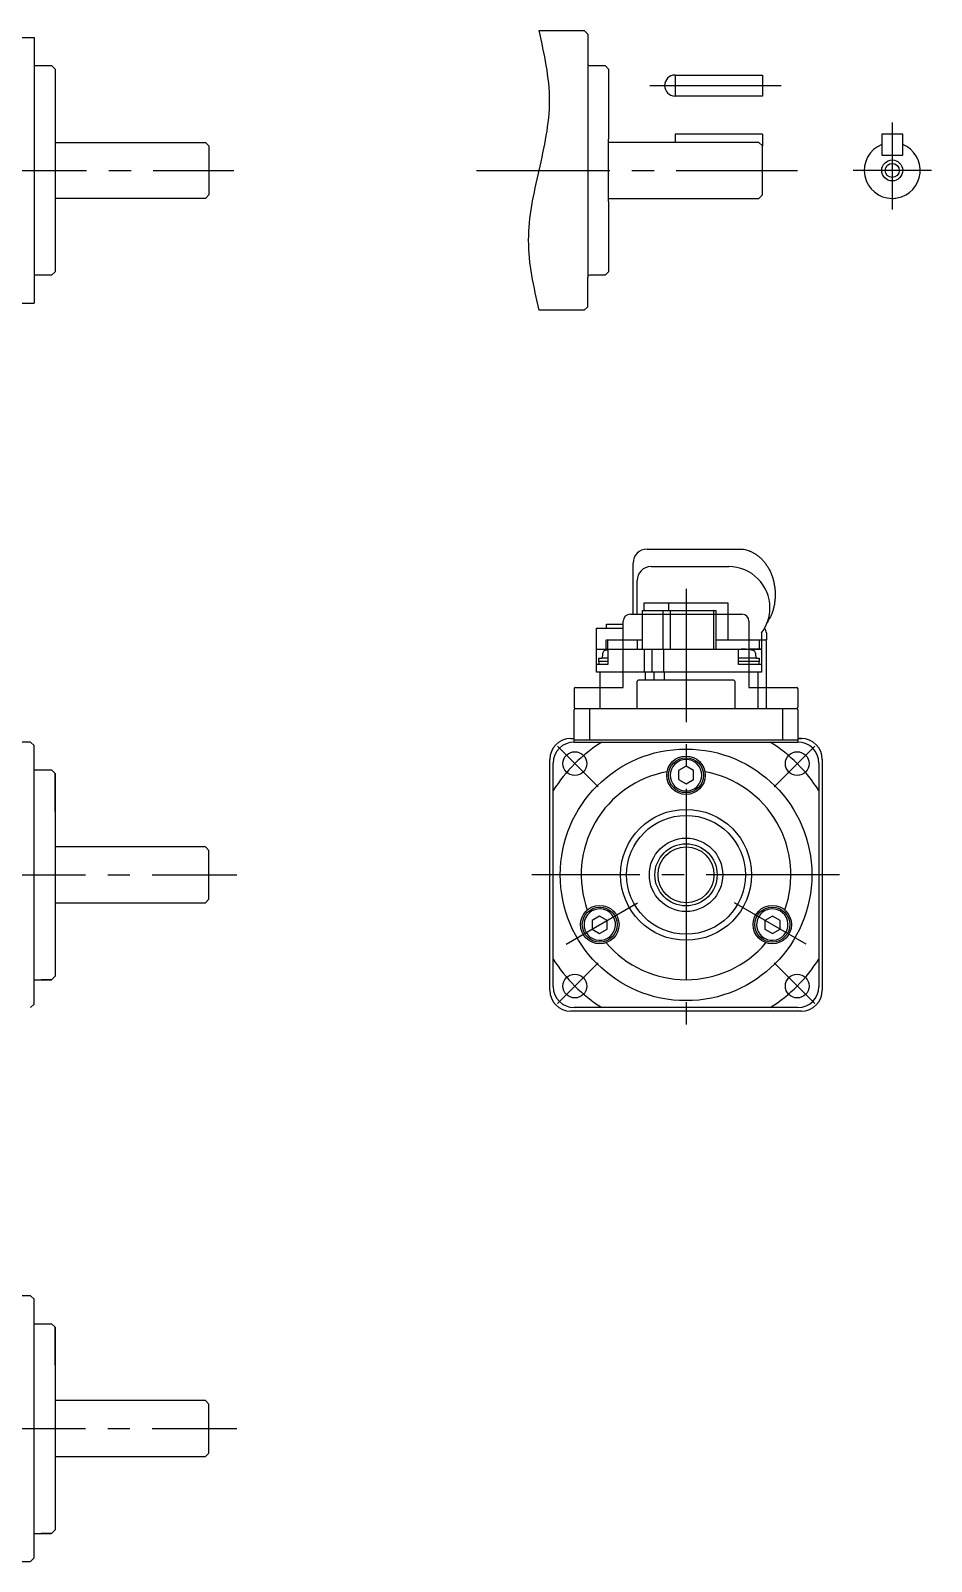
# Model space of a CAD drawing. Header units: millimetres. Extents: x -170 to 173, y -158 to 113.
# Drawn here: x 44.6 to 173.4, y -105.5 to 113.5 of the extents above; entities that cross this region are included whole.
import ezdxf

# ---------------------------------------------------------------- set-up
doc = ezdxf.new("R2010")
doc.units = ezdxf.units.MM
doc.linetypes.add('CENTER2', pattern=[28.575, 19.05, -3.175, 3.175, -3.175])

msp = doc.modelspace()

# ---------------------------------------------------------------- linework, layer by layer
at = {"color": 7, "linetype": 'Continuous'}
for p, q in [((39.06, 112.48), (45.06, 112.48)), ((45.06, 112.48), (45.06, 74.48)), ((117.26, 113.48), (123.76, 113.48)), ((124.26, 112.98), (123.76, 113.48)), ((124.26, 112.98), (124.26, 108.78)), ((45.06, 108.48), (47.56, 108.48)), ((47.56, 108.48), (48.06, 107.98)), ((48.06, 107.98), (48.06, 78.98)), ((124.26, 108.78), (124.26, 78.18)), ((124.56, 108.48), (126.76, 108.48)), ((127.26, 107.98), (126.76, 108.48)), ((127.26, 107.98), (127.26, 97.93)), ((136.76, 107.12), (136.76, 104.12)), ((136.76, 107.12), (149.26, 107.12)), ((149.26, 107.12), (149.26, 104.12)), ((149.26, 104.12), (136.76, 104.12)), ((149.26, 98.68), (136.76, 98.68)), ((136.76, 98.68), (136.76, 97.48)), ((149.26, 98.68), (149.26, 96.98)), ((169.33, 98.68), (166.33, 98.68)), ((166.33, 98.68), (166.33, 97.19)), ((169.33, 97.19), (169.33, 98.68)), ((48.06, 97.48), (69.56, 97.48)), ((69.56, 97.48), (70.06, 96.98)), ((70.06, 96.98), (70.06, 89.98)), ((127.26, 89.03), (127.26, 97.93)), ((148.76, 97.48), (127.26, 97.48)), ((148.76, 97.48), (149.26, 96.98)), ((149.26, 89.98), (149.26, 96.98)), ((166.33, 97.19), (166.33, 95.68)), ((169.33, 95.68), (169.33, 97.19)), ((166.33, 95.68), (169.33, 95.68)), ((70.06, 89.98), (69.56, 89.48)), ((149.26, 89.98), (148.76, 89.48)), ((69.56, 89.48), (48.06, 89.48)), ((127.26, 89.48), (148.76, 89.48)), ((127.26, 89.03), (127.26, 78.98)), ((48.06, 78.98), (47.56, 78.48)), ((126.76, 78.48), (127.26, 78.98)), ((47.56, 78.48), (45.06, 78.48)), ((124.26, 73.98), (124.26, 78.18)), ((126.76, 78.48), (124.56, 78.48)), ((39.06, 74.48), (45.06, 74.48)), ((123.76, 73.48), (117.26, 73.48)), ((123.76, 73.48), (124.26, 73.98)), ((132.35, 31.6), (144.31, 31.6)), ((132.35, 31.6), (144.31, 31.6)), ((132.35, 30.5), (132.35, 31.6)), ((135.84, 31.6), (135.84, 30.5)), ((144.31, 31.6), (144.31, 26.3)), ((144.31, 31.6), (144.31, 26.3)), ((132.08, 25), (132.08, 30.5)), ((132.08, 30.5), (142.58, 30.5)), ((132.08, 25), (132.08, 30.5)), ((132.08, 30.5), (142.58, 30.5)), ((142.58, 30.5), (142.58, 25)), ((142.58, 30.5), (142.58, 25)), ((126.95, 26.3), (132.08, 26.3)), ((142.58, 26.3), (149.72, 26.3)), ((125.53, 21.7), (125.53, 25)), ((125.53, 25), (149.13, 25)), ((126.37, 24.3), (126.32, 23.7)), ((126.85, 26.2), (126.85, 25)), ((127.16, 25), (127.16, 22.8)), ((133.43, 25), (133.43, 21.7)), ((145.83, 22.8), (145.83, 25)), ((148.35, 23.7), (148.3, 24.3)), ((149.13, 25), (149.13, 21.7)), ((149.82, 16.5), (149.82, 26.2)), ((125.86, 22.8), (125.53, 22.8)), ((127.16, 22.8), (125.86, 22.8)), ((125.87, 23.2), (125.87, 23.7)), ((125.87, 23.7), (126.32, 23.7)), ((127.16, 23.2), (125.87, 23.2)), ((125.92, 22.8), (125.92, 23.2)), ((127.16, 23.7), (126.32, 23.7)), ((148.35, 23.7), (145.83, 23.7)), ((148.8, 23.2), (145.83, 23.2)), ((148.08, 22.8), (145.83, 22.8)), ((149.13, 22.8), (148.08, 22.8)), ((148.35, 23.7), (148.8, 23.7)), ((148.75, 23.2), (148.75, 22.8)), ((148.8, 23.7), (148.8, 23.2)), ((126.13, 21.7), (125.53, 21.7)), ((126.03, 16.5), (126.03, 21.7)), ((148.57, 21.7), (126.13, 21.7)), ((131.33, 20.4), (131.53, 20.6)), ((131.33, 16.5), (131.33, 20.4)), ((131.53, 20.6), (145.13, 20.6)), ((133.7, 21.7), (133.7, 20.6)), ((145.33, 20.4), (145.13, 20.6)), ((145.33, 20.4), (145.33, 16.5)), ((149.13, 21.7), (148.57, 21.7)), ((148.67, 16.5), (148.67, 21.6)), ((122.33, 11.7), (122.33, 16.3)), ((122.53, 16.5), (145.33, 16.5)), ((124.53, 16.5), (124.53, 12)), ((145.33, 16.5), (151.83, 16.5)), ((151.83, 16.5), (154.13, 16.5)), ((152.13, 16.5), (152.13, 12)), ((154.33, 16.3), (154.33, 12)), ((44.56, 11.7), (-17.44, 11.7)), ((44.56, 11.7), (45.06, 11.2)), ((45.06, -25.8), (45.06, 11.2)), ((121.83, 12.2), (122.33, 12.2)), ((122.33, 12), (154.33, 12)), ((122.33, 11.7), (154.33, 11.7)), ((154.83, 12.2), (154.33, 12.2)), ((154.33, 12.2), (154.83, 12.2)), ((154.33, 12), (154.33, 11.7)), ((118.83, -23.8), (118.83, 9.2)), ((157.83, 9.2), (157.83, -23.8)), ((45.06, 7.7), (46.06, 7.7)), ((45.06, 7.7), (46.06, 7.7)), ((46.06, 7.7), (47.56, 7.7)), ((46.06, 7.7), (47.56, 7.7)), ((46.06, 7.7), (47.56, 7.7)), ((46.06, 7.7), (47.56, 7.7)), ((48.06, 7.2), (47.56, 7.7)), ((48.06, 7.2), (47.56, 7.7)), ((48.06, 7.2), (47.56, 7.7)), ((48.06, 7.2), (47.56, 7.7)), ((48.06, 7.2), (48.06, -21.8)), ((48.06, 7.2), (48.06, 2.07)), ((48.06, 7.2), (48.06, 2.07)), ((48.06, 7.2), (48.06, 2.07)), ((48.06, 1.78), (48.06, 7.2)), ((119.33, -23.3), (119.33, 8.7)), ((138.33, 8.23), (137.25, 7.61)), ((137.25, 7.61), (137.25, 6.36)), ((139.42, 7.61), (138.33, 8.23)), ((139.42, 6.36), (139.42, 7.61)), ((157.33, 8.7), (157.33, -23.3)), ((137.25, 6.36), (138.33, 5.73)), ((138.33, 5.73), (139.42, 6.36)), ((48.06, 3.2), (48.06, 1.78)), ((48.06, 1.78), (48.06, -21.8)), ((69.56, -3.3), (48.06, -3.3)), ((70.06, -3.8), (69.56, -3.3)), ((69.56, -3.3), (70.06, -3.8)), ((70.06, -10.8), (70.06, -3.8)), ((70.06, -10.8), (69.56, -11.3)), ((48.06, -11.3), (69.56, -11.3)), ((125.96, -13.19), (124.88, -13.82)), ((124.88, -13.82), (124.88, -15.07)), ((124.88, -15.07), (125.96, -15.69)), ((127.05, -13.82), (125.96, -13.19)), ((125.96, -15.69), (127.05, -15.07)), ((127.05, -15.07), (127.05, -13.82)), ((150.7, -13.19), (149.62, -13.82)), ((149.62, -13.82), (149.62, -15.07)), ((149.62, -15.07), (150.7, -15.69)), ((151.78, -13.82), (150.7, -13.19)), ((150.7, -15.69), (151.78, -15.07)), ((151.78, -15.07), (151.78, -13.82)), ((48.06, -16.38), (48.06, -17.8)), ((47.56, -22.3), (48.06, -21.8)), ((47.56, -22.3), (48.06, -21.8)), ((45.06, -22.3), (47.56, -22.3)), ((45.06, -22.3), (47.56, -22.3)), ((47.56, -22.3), (46.06, -22.3)), ((47.56, -22.3), (46.06, -22.3)), ((44.56, -26.3), (45.06, -25.8)), ((154.83, -26.8), (121.83, -26.8)), ((154.33, -26.3), (122.33, -26.3)), ((44.56, -67.53), (-17.44, -67.53)), ((44.56, -67.53), (45.06, -68.03)), ((45.06, -105.02), (45.06, -68.03)), ((45.06, -71.52), (46.06, -71.52)), ((45.06, -71.52), (46.06, -71.52)), ((46.06, -71.52), (47.56, -71.52)), ((46.06, -71.52), (47.56, -71.52)), ((46.06, -71.52), (47.56, -71.52)), ((46.06, -71.52), (47.56, -71.52)), ((48.06, -72.02), (47.56, -71.52)), ((48.06, -72.02), (47.56, -71.52)), ((48.06, -72.02), (47.56, -71.52)), ((48.06, -72.02), (47.56, -71.52)), ((48.06, -72.02), (48.06, -101.02)), ((48.06, -72.02), (48.06, -77.16)), ((48.06, -72.02), (48.06, -77.16)), ((48.06, -72.02), (48.06, -77.16)), ((48.06, -77.45), (48.06, -72.02)), ((48.06, -76.02), (48.06, -77.45)), ((48.06, -77.45), (48.06, -101.02)), ((69.56, -82.52), (48.06, -82.52)), ((70.06, -83.02), (69.56, -82.52)), ((69.56, -82.52), (70.06, -83.02)), ((70.06, -90.02), (70.06, -83.02)), ((48.06, -90.52), (69.56, -90.52)), ((70.06, -90.02), (69.56, -90.52)), ((48.06, -95.6), (48.06, -97.02)), ((45.06, -101.52), (47.56, -101.52)), ((45.06, -101.52), (47.56, -101.52)), ((47.56, -101.52), (46.06, -101.52)), ((47.56, -101.52), (46.06, -101.52)), ((47.56, -101.52), (48.06, -101.02)), ((47.56, -101.52), (48.06, -101.02)), ((44.56, -105.52), (45.06, -105.02)), ((-17.44, -105.52), (44.56, -105.52))]:
    msp.add_line(p, q, dxfattribs=at)
at = {"color": 1, "linetype": 'CENTER2'}
for p, q in [((133.14, 105.62), (151.96, 105.62)), ((167.83, 100.33), (167.83, 89.48)), ((-23.63, 93.48), (73.65, 93.48)), ((108.36, 93.48), (154.26, 93.48)), ((173.43, 93.48), (162.23, 93.48)), ((167.83, 89.48), (167.83, 87.88)), ((138.33, 33.6), (138.33, -3.3)), ((148.57, 21.7), (148.67, 21.6)), ((119.92, 11.11), (125.74, 5.29)), ((156.74, 11.11), (150.93, 5.29)), ((138.33, -3.3), (138.33, -28.8)), ((-80.94, -7.3), (74.06, -7.3)), ((160.28, -7.3), (116.26, -7.3)), ((121.17, -17.21), (131.38, -11.31)), ((155.5, -17.21), (145.28, -11.31)), ((119.92, -25.71), (125.74, -19.89)), ((138.33, -21.55), (138.33, -21.55)), ((138.33, -21.55), (138.33, -21.55)), ((138.33, -21.55), (138.33, -21.55)), ((138.33, -21.55), (138.33, -21.55)), ((156.74, -25.71), (150.93, -19.89)), ((-80.94, -86.52), (74.06, -86.52))]:
    msp.add_line(p, q, dxfattribs=at)
at = {"color": 4, "linetype": 'Continuous'}
for p, q in [((130.76, 30), (130.76, 37.3)), ((132.76, 39.3), (145.97, 39.3)), ((133.33, 36.8), (144.43, 36.8)), ((131.33, 30), (131.33, 34.8)), ((126.93, 28.56), (129.33, 28.56)), ((126.93, 28), (126.93, 28.56)), ((126.93, 28.56), (129.33, 28.56)), ((126.93, 28), (126.93, 28.56)), ((129.33, 19.5), (129.33, 29)), ((129.33, 28.56), (129.33, 28.7)), ((129.33, 28.56), (129.33, 28.7)), ((130.33, 30), (130.76, 30)), ((130.76, 30), (141.48, 30)), ((141.48, 30), (146.33, 30)), ((147.33, 29), (147.33, 19.51)), ((125.53, 25), (125.53, 28)), ((125.53, 28), (129.33, 28)), ((125.53, 25), (125.53, 28)), ((149.13, 27.33), (149.13, 25)), ((149.13, 26.3), (149.82, 26.3)), ((149.82, 27.3), (149.82, 26.3)), ((125.53, 25), (129.33, 25)), ((149.13, 25), (147.33, 25)), ((122.33, 19.3), (122.33, 16.7)), ((122.52, 19.5), (129.33, 19.5)), ((147.33, 19.51), (154.13, 19.51)), ((154.33, 19.31), (154.33, 16.7)), ((122.53, 16.5), (154.13, 16.5))]:
    msp.add_line(p, q, dxfattribs=at)
at = {"color": 2, "linetype": 'Continuous'}
for p, q in [((135.03, 30.5), (135.03, 25)), ((136.12, 25), (136.12, 30.5)), ((142.27, 30.5), (142.27, 25)), ((127.11, 26.3), (127.11, 25)), ((131.36, 26.3), (131.36, 25)), ((148.82, 25), (148.82, 26.3)), ((132.36, 25), (132.36, 21.7)), ((135.09, 25), (135.09, 21.7)), ((132.47, 21.7), (132.47, 20.6)), ((135.2, 21.7), (135.2, 20.6))]:
    msp.add_line(p, q, dxfattribs=at)
msp.add_circle((167.83, 93.48), 1.5, dxfattribs=at)
at = {"color": 7, "linetype": 'Continuous'}
for centre, radius in [((167.83, 93.48), 1), ((138.33, -7.3), 18), ((122.42, 8.61), 1.7), ((138.33, 6.95), 2.75), ((138.33, 6.95), 2.5), ((154.24, 8.61), 1.7), ((138.33, -7.3), 9.37), ((138.33, -7.3), 8.5), ((138.33, -7.3), 5.25), ((138.33, -7.3), 4.45), ((138.33, -7.3), 4), ((125.99, -14.42), 2.75), ((125.99, -14.42), 2.5), ((150.67, -14.42), 2.75), ((150.67, -14.42), 2.5), ((122.42, -23.21), 1.7), ((122.42, -23.21), 1.7), ((154.24, -23.21), 1.7)]:
    msp.add_circle(centre, radius, dxfattribs=at)
for centre, radius, start, end in [((124.56, 108.78), 0.3, 180, 270), ((136.76, 105.62), 1.5, 90, 180), ((136.76, 105.62), 1.5, 180, 270), ((167.83, 93.48), 4, 112.0243, 270), ((167.83, 93.48), 4, 280.2189, 67.9757), ((167.83, 93.48), 4, 270, 280.2189), ((124.56, 78.18), 0.3, 90, 180), ((126.95, 26.2), 0.1, 90, 180), ((149.72, 26.2), 0.1, 0, 90), ((126.97, 24.25), 0.6, 106.3877, 175), ((128.07, 20.5), 4.5, 101.669, 106.3877), ((146.6, 20.5), 4.5, 90, 99.8984), ((146.6, 20.5), 4.5, 73.6123, 90), ((147.7, 24.25), 0.6, 5, 73.6123), ((122.53, 16.3), 0.2, 90, 180), ((122.53, 16.3), 0.2, 90, 180), ((154.13, 16.3), 0.2, 0, 90), ((121.83, 9.2), 3, 90, 180), ((121.83, 9.2), 3, 90, 180), ((122.33, 8.7), 3, 90, 180), ((154.33, 8.7), 3, 0, 90), ((154.83, 9.2), 3, 360, 90), ((138.33, 6.95), 2.25, 315, 135), ((138.33, -7.3), 15, 100.3828, 199.6172), ((138.33, 6.95), 2.25, 135, 315), ((138.33, -7.3), 15, 340.3828, 79.6172), ((125.99, -14.42), 2.25, 75, 255), ((125.99, -14.42), 2.25, 255, 75), ((150.67, -14.42), 2.25, 15, 195), ((150.67, -14.42), 2.25, 195, 15), ((138.33, -7.3), 15, 220.3828, 319.6172), ((121.83, -23.8), 3, 180, 270), ((122.33, -23.3), 3, 180, 270), ((154.33, -23.3), 3, 270, 0), ((154.83, -23.8), 3, 270, 0)]:
    msp.add_arc(centre, radius, start, end, dxfattribs=at)
at = {"color": 4, "linetype": 'Continuous'}
for centre, radius, start, end in [((132.76, 37.3), 2, 90, 180), ((133.33, 34.8), 2, 90, 180), ((144.43, 30.9), 5.9, 0, 90), ((144.43, 30.9), 5.9, 322.8076, 0), ((130.33, 29), 1, 90, 180), ((146.33, 29), 1, 0, 90), ((148.82, 27.3), 1, 0.0151, 42.6666), ((122.53, 19.3), 0.2, 92.9595, 180), ((154.13, 19.31), 0.2, 0, 90), ((122.53, 16.7), 0.2, 180, 270), ((154.13, 16.7), 0.2, 270, 0)]:
    msp.add_arc(centre, radius, start, end, dxfattribs=at)
at = {"color": 1, "linetype": 'CENTER2'}
for start, end in [(122.3875, 147.6125), (32.3875, 57.6125), (212.3875, 237.6125), (302.3875, 327.6125)]:
    msp.add_arc((138.33, -7.3), 22.5, start, end, dxfattribs=at)
at = {"color": 2, "linetype": 'Continuous'}
msp.add_open_spline([(117.26, 113.48), (118.01, 110.15), (119.51, 103.48), (117.26, 93.48), (115.01, 83.48), (116.51, 76.82), (117.26, 73.48)], degree=3, dxfattribs=at)
at = {"color": 4, "linetype": 'Continuous'}
for points, knots in [([(145.97, 39.3), (146.24, 39.3), (146.76, 39.3), (147.24, 39.11), (147.47, 39.01)], [0, 0, 0, 0, 0.799186, 1.543606, 1.543606, 1.543606, 1.543606]), ([(147.47, 39.01), (147.57, 38.97), (147.8, 38.88), (148.15, 38.68), (148.53, 38.43), (148.91, 38.12), (149.26, 37.78), (149.59, 37.39), (149.89, 36.97), (150.17, 36.52), (150.41, 36.05), (150.61, 35.54), (150.78, 35.02), (150.91, 34.48), (151.01, 33.93), (151.07, 33.37), (151.09, 32.8), (151.07, 32.24), (151.01, 31.67), (150.92, 31.12), (150.78, 30.58), (150.63, 30.07), (150.33, 29.49), (150.1, 29.08), (149.95, 28.82)], [0, 0, 0, 0, 0.327551, 0.730229, 1.210485, 1.690561, 2.190708, 2.690689, 3.211189, 3.731554, 4.270496, 4.809339, 5.362869, 5.916335, 6.479183, 7.041999, 7.608038, 8.174077, 8.736894, 9.299741, 9.853208, 10.406738, 10.891326, 11.807958, 11.807958, 11.807958, 11.807958])]:
    msp.add_open_spline(points, degree=3, knots=knots, dxfattribs=at)

doc.saveas('drawing.dxf')
